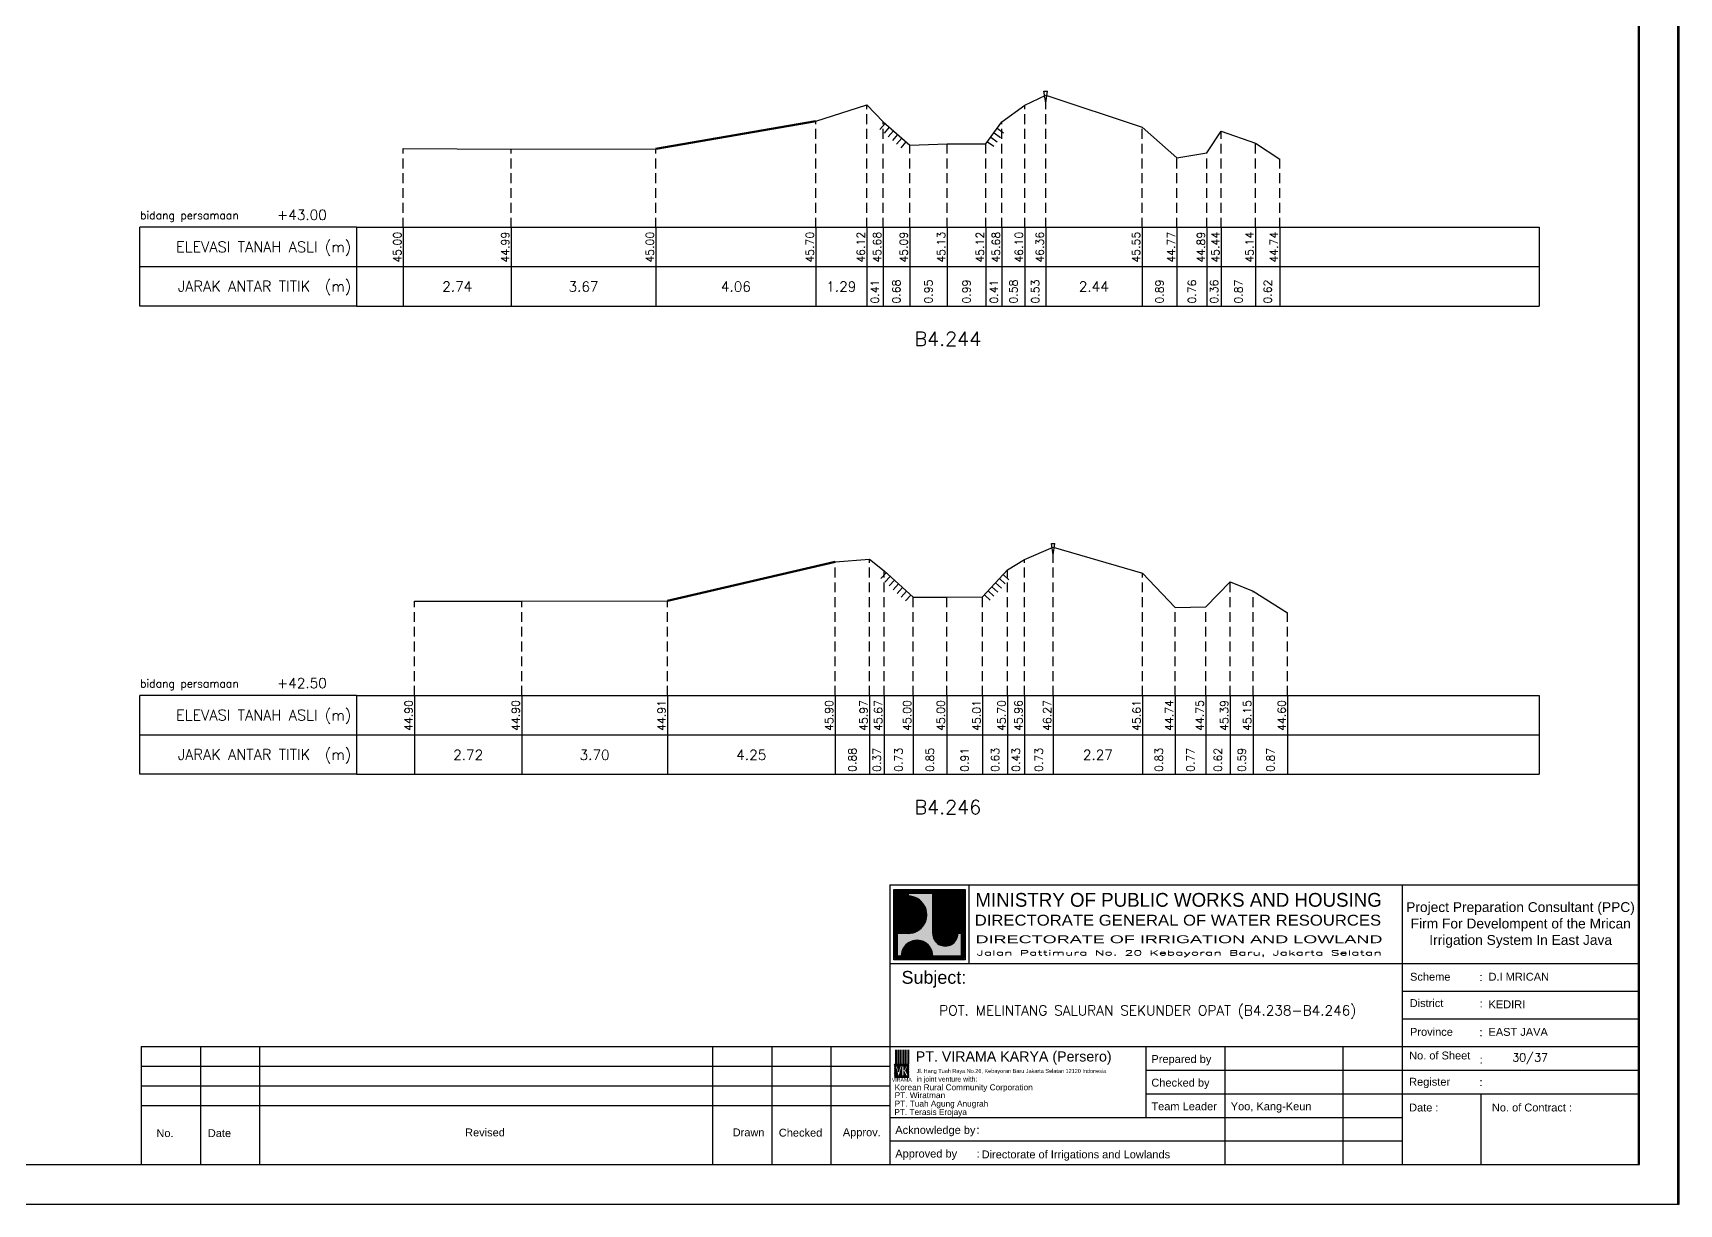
# Model space of a CAD drawing. Header units: inches. Extents: x -11 to 3175, y -842 to -783.
# Drawn here: x 2531.34 to 2573.1, y -842 to -812.3 of the extents above; entities that cross this region are included whole.
import ezdxf
from ezdxf.enums import TextEntityAlignment as Align

# ---------------------------------------------------------------- set-up
doc = ezdxf.new("R2010")
doc.units = ezdxf.units.IN
doc.header["$MEASUREMENT"] = 0
doc.linetypes.add('DASHED2', pattern=[0.375, 0.25, -0.125])
doc.layers.add('KOP', color=7, linetype='Continuous')
doc.layers.add('pelengkap', color=7, linetype='Continuous')
doc.styles.add('ARIAL', font='arial.ttf')
doc.styles.add('battang01', font='arial.ttf')
doc.styles.add('L100', font='simplex.shx', dxfattribs={"height": 0.254})
doc.styles.add('L140', font='simplex.shx', dxfattribs={"height": 0.356})
doc.styles.add('L80', font='simplex.shx', dxfattribs={"height": 0.203})
doc.styles.add('ROMANS-N', font='ROMANS.SHX', dxfattribs={"width": 0.8})
doc.styles.add('SONDU', font='arial.ttf')
doc.styles.get("Standard").update_dxf_attribs({"font": 'simplex.shx'})
doc.styles.add('STYLE1', font='arial.ttf', dxfattribs={"height": 0.2})
pattern_1 = [(45, (0, 0), (-0.08838834764831843, 0.08838834764831845), [])]

# ---------------------------------------------------------------- blocks, each defined once
blk = doc.blocks.new('kop')
at = {"layer": 'KOP'}
h = blk.add_hatch(color=3, dxfattribs=at)
h.paths.add_polyline_path([(609.8653532927285, 69.7965174242664), (591.8076082223538, 69.7965174242664), (591.8076082223538, 51.90947071793616), (609.8653532927285, 51.90947071793616)])
h.paths.add_polyline_path([(592.1020534932645, 52.24844148547069), (592.1020534932645, 69.50460869670152), (609.5341911203627, 69.50460869670152), (609.5341911203627, 52.24844148547069)], flags=16)
edge = h.paths.add_edge_path(flags=0)
edge.add_line((608.873529834174, 52.90910277674104), (601.6712012034158, 52.90910277674104))
edge.add_ellipse((597.6820295724688, 52.91975268540099), major_axis=(2.820780363398898, 2.820780363398898), ratio=0.9999999999999934, start_angle=314.8470375744171, end_angle=495.1529624255826)
edge.add_line((593.6928579415221, 52.90910277674104), (592.7627147794652, 52.90910277674104))
edge.add_line((592.7627147794651, 52.90910277674104), (592.7627147794651, 58.62619728620361))
edge.add_line((592.7627147794651, 58.62619728620368), (595.428986556629, 58.62619728620368))
edge.add_ellipse((595.4289865566291, 63.36824099147847), major_axis=(-3.353131261170752, 3.353131261170752), ratio=0.9999999999999983, start_angle=134.9999999999999, end_angle=314.9999999999999)
edge.add_line((595.4289865566291, 68.11028469675327), (595.4289865566291, 68.84394741944757))
edge.add_line((595.4289865566291, 68.84394741944752), (601.6547436091821, 68.84394741944752))
edge.add_line((601.6547436091821, 68.84394741944752), (601.6547436091821, 58.59413430307072))
edge.add_ellipse((604.8563547331537, 58.62619728605213), major_axis=(2.263994459030571, 2.263994459030571), ratio=0.9999999999991376, start_angle=135.5737774266452, end_angle=315.0000000026869)
edge.add_line((608.0581264027169, 58.62619728620368), (608.873529834174, 58.62619728620368))
edge.add_line((608.873529834174, 58.62619728620368), (608.873529834174, 52.9091027767411))
h = blk.add_hatch(dxfattribs=at)
h.set_pattern_fill('ANSI31', color=21)
h.set_pattern_definition(pattern_1)
h.paths.add_polyline_path([(609.5341911203627, 69.50460869670152), (592.1020534932645, 69.50460869670152), (592.1020534932645, 52.24844148547069), (609.5341911203627, 52.24844148547069)])
edge = h.paths.add_edge_path(flags=16)
edge.add_line((608.0581264038578, 58.62619728331649), (608.873529834174, 58.62619728331649))
edge.add_line((608.873529834174, 58.62619728331649), (608.873529834174, 52.90910277674104))
edge.add_line((608.873529834174, 52.90910277674104), (601.6712012043477, 52.90910277674104))
edge.add_ellipse((597.6820295732255, 52.91975268530538), major_axis=(-2.820780363950464, 2.820780363950464), ratio=0.9999999999999999, start_angle=224.8470375717975, end_angle=405.1529624282025)
edge.add_line((593.6928579421033, 52.90910277674104), (592.7627147794651, 52.90910277674104))
edge.add_line((592.7627147794651, 52.90910277674104), (592.7627147794651, 58.62619728331649))
edge.add_line((592.7627147794651, 58.62619728331649), (595.4289865705781, 58.62619728331649))
edge.add_ellipse((595.4289865571182, 63.3682409894528), major_axis=(-3.353131262124677, 3.353131262124677), ratio=0.9999999999999912, start_angle=134.9999999999997, end_angle=314.9999999999998)
edge.add_line((595.4289865571182, 68.11028469676671), (595.4289865571182, 68.84394741944752))
edge.add_line((595.4289865571182, 68.84394741944752), (601.6547436095548, 68.84394741944752))
edge.add_line((601.6547436095548, 68.84394741944752), (601.6547436095548, 58.5941344047481))
edge.add_ellipse((604.8563547345466, 58.62619728331649), major_axis=(-2.263994459341034, 2.263994459341035), ratio=0.999999999999965, start_angle=45.57377555810933, end_angle=225.000000000001)
h = blk.add_hatch(color=3, dxfattribs=at)
edge = h.paths.add_edge_path()
edge.add_line((601.6547436091821, 68.84394741944752), (595.4289865566291, 68.84394741944752))
edge.add_line((595.4289865566291, 68.84394741944752), (595.4289865566291, 68.11028469675321))
edge.add_ellipse((595.4289865566291, 63.36824099147847), major_axis=(-3.353131261170759, 3.353131261170758), ratio=0.9999999999999979, start_angle=134.9999999999999, end_angle=314.99999999999994, ccw=False)
edge.add_line((595.4289865566291, 58.62619728620368), (592.7627147794652, 58.62619728620368))
edge.add_line((592.7627147794651, 58.62619728620368), (592.7627147794651, 52.9091027767411))
edge.add_line((592.7627147794651, 52.90910277674104), (593.692857941522, 52.90910277674104))
edge.add_ellipse((597.6820295724688, 52.91975268540099), major_axis=(-2.820780363398898, 2.820780363398898), ratio=0.9999999999999934, start_angle=-135.1529624255826, end_angle=45.15296242558293, ccw=False)
edge.add_line((601.6712012034156, 52.90910277674104), (608.8735298341738, 52.90910277674104))
edge.add_line((608.873529834174, 52.90910277674104), (608.873529834174, 58.62619728620361))
edge.add_line((608.873529834174, 58.62619728620368), (608.0581264027169, 58.62619728620368))
edge.add_ellipse((604.856354733136, 58.62619728987087), major_axis=(2.263994459042317, 2.263994459042318), ratio=0.9999999999997576, start_angle=134.426222510409, end_angle=314.999999934367, ccw=False)
edge.add_line((601.6547436091821, 58.65826027636805), (601.6547436091821, 68.8439474194476))
h = blk.add_hatch(dxfattribs=at)
h.set_pattern_fill('ANSI31', color=41)
h.set_pattern_definition(pattern_1)
h.paths.add_polyline_path([(595.5939701222399, 25.44229578518152), (591.9923714647559, 25.44229578518152), (591.9923714647559, 22.12011222587194), (595.5939701222399, 22.12011222587194)])
h.paths.add_polyline_path([(594.8290399212113, 23.80107538915849), (595.486404190889, 22.50553331270966), (594.9518442189607, 22.50553331270966), (594.3704352444638, 23.59173922572727), (594.3704352444638, 22.50553331270966), (593.8526512319377, 22.50553331270966), (593.8526512319377, 24.7253559070662), (593.2416323709347, 22.50553331270966), (592.8436656118323, 22.50553331270966), (592.1206616099082, 25.0450254569166), (592.6728596590955, 25.0450254569166), (593.0257276515837, 23.53939475651638), (593.4088768836065, 25.0450254569166), (594.3704352444638, 25.0450254569166), (594.3704352444638, 23.99209855350495), (594.8904903176194, 25.0450254569166), (595.4627761213299, 25.0450254569166)], flags=16)
at = {"color": 2}
blk.add_lwpolyline([(-49.29008735655361, -9.987386569675465), (790.6905617838997, -9.987386569675465), (790.6905617838997, 583.2926438577114), (-49.29008735655361, 583.2926438577114)], close=True, dxfattribs=at)
at = {"color": 6}
blk.add_lwpolyline([(0.6493091440684111, 0.0004927304488262507), (780.7026824837753, 0.0004927304488262507), (780.7026824837753, 573.3047645575871), (0.6493091440684111, 573.3047645575871)], close=True, dxfattribs=at)
at = {"layer": 'KOP', "color": 5}
for p, q in [((590.8030303217506, 70.96299432783698), (590.8030303217506, 29.98464833497903)), ((590.8030303217506, 70.96299432783698), (780.7026824837753, 70.96299432783698)), ((400.9033781597261, 29.98464833497903), (400.9033781597261, 0.0004927304488262507)), ((400.9033781597261, 29.98464833497903), (590.8030303217506, 29.98464833497903)), ((590.8030303217506, 29.98464833497903), (590.8030303217506, 0.0004927304488262507))]:
    blk.add_line(p, q, dxfattribs=at)
at = {"layer": 'KOP', "color": 3}
for p, q in [((591.8076082223538, 69.7965174242664), (609.8653532927285, 69.7965174242664)), ((591.8076082223538, 51.90947071793616), (591.8076082223538, 69.7965174242664)), ((592.1020534932645, 69.50460869670152), (609.5341911203627, 69.50460869670152)), ((592.1020534932645, 52.24844148547069), (592.1020534932645, 69.50460869670152)), ((595.4289865571182, 68.84394741502373), (595.4289865571182, 68.1102846954029)), ((595.4289865566291, 68.84394741944752), (601.6547436091821, 68.84394741944752)), ((601.6547436095548, 58.59413430414176), (601.6547436095548, 68.84394741502373)), ((609.5341911203627, 69.50460869670152), (609.5341911203627, 52.24844148547069)), ((609.8653532927285, 69.7965174242664), (609.8653532927285, 51.90947071793616)), ((592.7627147794651, 52.90910277674104), (592.7627147794651, 58.62619728620368)), ((595.4289865571182, 58.62619728331649), (592.7627147799426, 58.62619728331649)), ((608.8735298352565, 58.62619728331649), (608.0581264038578, 58.62619728331649)), ((608.873529834174, 58.62619728620368), (608.873529834174, 52.90910277674104)), ((609.8653532927285, 51.90947071793616), (591.8076082223538, 51.90947071793616)), ((609.5341911203627, 52.24844148547069), (592.1020534932645, 52.24844148547069)), ((593.6928579415221, 52.90910277674104), (592.7627147794651, 52.90910277674104)), ((608.873529834174, 52.90910277674104), (601.6712012034156, 52.90910277674104)), ((720.7343712747147, 43.97725428375983), (780.7026824837753, 43.97725428375983)), ((720.7343712747147, 36.98095130936949), (780.7026824837753, 36.98095130936949)), ((415.895455961991, 29.98464833497903), (415.895455961991, 0.0004927304488262507)), ((430.8875337642562, 29.98464833497903), (430.8875337642562, 0.0004927304488262507)), ((545.8267969149554, 29.98464833497903), (545.8267969149554, 0.0004927304488262507)), ((560.8188747172203, 29.98464833497903), (560.8188747172203, 0.0004927304488262507)), ((575.8109525194855, 29.98464833497903), (575.8109525194855, 0.0004927304488262507)), ((655.7687007982327, 29.98464833497903), (655.7687007982327, 11.99415497226093)), ((675.7581378679197, 29.98464833497903), (675.7581378679197, 0.0004927304488262507)), ((705.7422934724498, 29.98464833497903), (705.7422934724498, 0.0004927304488262507)), ((400.9033781597261, 24.98728906755738), (590.8030303217506, 24.98728906755738)), ((655.7687007982327, 23.98781721407303), (720.7343712747147, 23.98781721407303)), ((720.7343712747147, 23.98781721407303), (780.7026824837753, 23.98781721407303)), ((400.9033781597261, 19.98992980013563), (590.8030303217506, 19.98992980013563)), ((655.7687007982327, 17.99098609316704), (720.7343712747147, 17.99098609316704)), ((720.7343712747147, 17.99098609316704), (780.7026824837753, 17.99098609316704)), ((740.7238083444017, 17.99098609316704), (740.7238083444017, 0.0004927304488262507)), ((400.9033781597261, 14.99257053271398), (590.8030303217506, 14.99257053271398)), ((590.8030303217506, 5.997323851354935), (720.7343712747147, 5.997323851354935))]:
    blk.add_line(p, q, dxfattribs=at)
at = {"layer": 'KOP', "color": 4}
for p, q in [((610.7924673914374, 70.96299432783698), (610.7924673914374, 50.97355725815018)), ((720.7343712747147, 70.96299432783698), (720.7343712747147, 0.0004927304488262507)), ((590.8030303217506, 50.97355725815018), (720.7343712747147, 50.97355725815018)), ((720.7343712747147, 50.97355725815018), (780.7026824837753, 50.97355725815018)), ((590.8030303217506, 29.98464833497903), (720.7343712747147, 29.98464833497903)), ((720.7343712747147, 29.98464833497903), (780.7026824837753, 29.98464833497903)), ((590.8030303217506, 11.99415497226093), (720.7343712747147, 11.99415497226093))]:
    blk.add_line(p, q, dxfattribs=at)
at = {"layer": 'KOP', "color": 41}
blk.add_line((595.5939701222399, 22.12011222587194), (591.9923714647559, 22.12011222587194), dxfattribs=at)
for points in [[(591.9923714647559, 25.44229578518152), (595.5939701222399, 25.44229578518152)], [(592.2042302093139, 25.44229578518152), (592.4160889538717, 25.44229578518152)], [(592.6279476984296, 25.44229578518152), (592.8398064429874, 25.44229578518152)], [(593.0516651875452, 25.44229578518152), (593.2635239321031, 25.44229578518152)], [(593.475382676661, 25.44229578518152), (593.6872414212188, 25.44229578518152)], [(593.8991001657766, 25.44229578518152), (594.1109589103345, 25.44229578518152)], [(594.3228176548924, 25.44229578518152), (594.5346763994503, 25.44229578518152)], [(594.7465351440081, 25.44229578518152), (594.958393888566, 25.44229578518152)], [(595.1702526331238, 25.44229578518152), (595.3821113776818, 25.44229578518152)], [(592.1206616099082, 25.0450254569166), (592.6728596590955, 25.0450254569166)], [(592.1206616099082, 25.0450254569166), (592.8436656118323, 22.50553331270964)], [(592.6728596590955, 25.04502545691657), (593.0257276515837, 23.53939475651638), (593.4088768836065, 25.04502545691663)], [(592.8436656118323, 22.50553331270966), (593.2416323709347, 22.50553331270966)], [(593.2416323709347, 22.50553331270964), (593.8526512319377, 24.7253559070662)], [(593.4088768836065, 25.0450254569166), (594.3704352444638, 25.0450254569166)], [(593.8526512319377, 22.50553331270966), (593.8526512319377, 24.7253559070662)], [(593.8526512319377, 22.50553331270966), (594.3704352444638, 22.50553331270966)], [(594.3704352444638, 25.0450254569166), (594.3704352444638, 23.99209855350495)], [(594.3704352444638, 23.99209855350495), (594.8904903176194, 25.04502545691664)], [(594.9518442189607, 22.50553331270961), (594.3704352444638, 23.59173922572727)], [(594.3704352444638, 23.59173922572727), (594.3704352444638, 22.50553331270966)], [(594.8290399212113, 23.80107538915849), (595.4627761213299, 25.04502545691658)], [(594.8290399212113, 23.80107538915849), (595.486404190889, 22.50553331270966)], [(594.8904903176194, 25.0450254569166), (595.4627761213299, 25.0450254569166)], [(594.9518442189607, 22.50553331270966), (595.486404190889, 22.50553331270966)]]:
    blk.add_lwpolyline(points, dxfattribs=at)
at = {"layer": 'KOP', "color": 42}
for points in [[(592.1962927759001, 29.11418325926331), (592.1962927759001, 25.44229578518152)], [(592.5354066955362, 29.11418325926331), (592.5354066955362, 25.44229578518152)], [(592.9591241846518, 29.11418325926331), (592.9591241846518, 25.44229578518152)], [(593.3828416737675, 29.11418325926331), (593.3828416737675, 25.44229578518152)], [(593.8065591628832, 29.11418325926331), (593.8065591628832, 25.44229578518152)], [(594.2302766519989, 29.11418325926331), (594.2302766519989, 25.44229578518152)], [(594.6539941411147, 29.11418325926331), (594.6539941411147, 25.44229578518152)], [(595.0777116302304, 29.11418325926331), (595.0777116302304, 25.44229578518152)], [(595.5014291193462, 29.11418325926331), (595.5014291193462, 25.44229578518152)]]:
    blk.add_lwpolyline(points, dxfattribs=at)
at = {"layer": 'KOP', "color": 3}
for centre, major_axis, ratio, start_param, end_param in [((595.4289865571182, 63.3682409894528), (-3.353131262124677, 3.353131262124677), 0.9999999999999912, 2.35619449019234, 5.497787143782134), ((604.8563547345466, 58.62619728331649), (-2.263994459341034, 2.263994459341035), 0.9999999999999651, 0.7853981633974656, 3.926990816987259), ((597.6820295732255, 52.91975268530538), (-2.820780363950464, 2.820780363950464), 0.9999999999999998, 3.924321118983262, 7.071253168581014)]:
    blk.add_ellipse(centre, major_axis=major_axis, ratio=ratio, start_param=start_param, end_param=end_param, dxfattribs=at)
at = {"layer": 'KOP', "color": 5, "style": 'SONDU'}
for s, height, width, p, p2 in [('MINISTRY OF PUBLIC WORKS AND HOUSING', 3.49815148719519, 0.9710490151369037, (612.4932982688147, 65.39724920043633), (715.583635835389, 65.39724920043633)), ('DIRECTORATE GENERAL OF WATER RESOURCES', 2.748547597081934, 1.100714376561997, (612.3259886324004, 60.61804978528377), (715.4154333181652, 60.61804978528377)), ('DIRECTORATE OF IRRIGATION AND LOWLAND', 1.99894370696868, 1.63875262601232, (612.5247331509995, 56.15346481889102), (715.7518429621628, 56.15346481889102))]:
    blk.add_text(s, height=height, dxfattribs=dict(at, width=width)).set_placement(p, p2, align=Align.FIT)
at = {"layer": 'KOP', "color": 3, "style": 'ROMANS-N', "width": 1.832260783358812}
blk.add_text('Jalan Pattimura No. 20 Kebayoran Baru, Jakarta Selatan', height=1.249339816855425, dxfattribs=at).set_placement((612.7914110984061, 53.0739527913797), (715.583635835389, 53.0739527913797), align=Align.FIT)
at = {"layer": 'KOP', "color": 5, "style": 'ARIAL'}
blk.add_text('Subject:', height=3.252150442789123, dxfattribs=at).set_placement((593.7538629287924, 45.86653647040268))
at = {"layer": 'KOP', "color": 3}
for s, height, style, p in [('Scheme', 1.99894370696868, 'battang01', (722.7467307064071, 46.65722556886666)), (':', 1.99894370696868, 'battang01', (740.368327375754, 46.56012324452533)), ('D.I MRICAN', 1.99894370696868, 'battang01', (742.6585068305885, 46.65722556886666)), ('District', 1.99894370696868, 'battang01', (722.6754973804648, 39.96707763894264)), (':', 1.99894370696868, 'battang01', (740.382074427338, 39.86997531646293)), ('KEDIRI', 1.99894370696868, 'battang01', (742.6585068305885, 39.66092259447632)), ('Province', 1.99894370696868, 'battang01', (722.7467307064071, 32.66461962008597)), (':', 1.99894370696868, 'battang01', (740.368327375754, 32.56751729574452)), ('EAST JAVA', 1.99894370696868, 'battang01', (742.6585068305885, 32.66461962008597)), ('Prepared by', 1.99894370696868, 'battang01', (657.1430811109453, 25.78808395849862)), ('No. of Sheet ', 1.99894370696868, 'battang01', (722.520620818671, 26.67669459981798)), (':', 1.99894370696868, 'battang01', (740.3764858407951, 25.61838168175072)), ('in joint venture with:', 1.249339816855425, 'SONDU', (597.5578460284455, 21.07202452231022)), ('Checked by', 1.99894370696868, 'battang01', (657.1430811109453, 19.79125283759251)), ('Register', 1.99894370696868, 'battang01', (722.520620818671, 20.01807698302375)), (':', 1.99894370696868, 'battang01', (740.3598310849088, 19.92097465868241)), ('Team Leader', 1.99894370696868, 'battang01', (657.1430811109453, 13.79442171668651)), ('Yoo, Kang-Keun', 1.99894370696868, 'battang01', (677.261691985017, 13.79442171668651)), ('Date :', 1.99894370696868, 'battang01', (722.520620818671, 13.48542904786333)), ('No. of Contract :', 1.99894370696868, 'battang01', (743.5203251274443, 13.48542904786333)), ('No.', 2, 'STYLE1', (404.7326663119579, 6.989602865739329)), ('Date', 2, 'STYLE1', (417.7761580577991, 6.989602865739329)), ('Revised', 2, 'STYLE1', (483.0371936477145, 7.169341252978228)), ('Drawn', 2, 'STYLE1', (550.9231662973559, 7.182965166626985)), ('Checked', 2, 'STYLE1', (562.6224972631348, 7.108401592637279)), ('Approv.', 2, 'STYLE1', (578.86250988613, 7.205550314016108)), ('Acknowledge by', 1.99894370696868, 'battang01', (592.1774106344633, 7.797590595780406)), (':', 1.99894370696868, 'battang01', (612.7647815001492, 7.813086169812294)), ('Approved by', 1.99894370696868, 'battang01', (592.1774106344633, 1.800759474874411)), (':', 1.99894370696868, 'battang01', (612.8062382028575, 1.771932832116903)), ('Directorate of Irrigations and Lowlands', 1.99894370696868, 'battang01', (614.0846811434608, 1.594699671224788))]:
    blk.add_text(s, height=height, dxfattribs=dict(at, style=style)).set_placement(p)
at = {"layer": 'KOP', "color": 6, "style": 'SONDU'}
blk.add_text('PT. VIRAMA KARYA (Persero)', height=2.580944750812598, dxfattribs=at).set_placement((597.3630730504415, 26.14584984606049))
at = {"layer": 'KOP', "color": 42, "style": 'SONDU'}
blk.add_text('VIRAMA', height=0.9417941134961573, dxfattribs=at).set_placement((591.2959839900191, 21.03873930941651))
at = {"layer": 'KOP', "color": 4, "style": 'SONDU'}
for s, p in [('Korean Rural Community Corporation', (592.0172325651579, 18.85809622764893)), ('PT. Wiratman', (592.0172325651579, 16.86431729777243)), ('PT. Terasis Erojaya', (591.9444979581187, 12.58833032325808)), ('PT. Tuah Agung Anugrah', (591.9984246368545, 14.73155498450907))]:
    blk.add_text(s, height=1.49920778022651, dxfattribs=at).set_placement(p)
at = {"layer": 'KOP', "color": 3, "insert": (719.8583502723425, 60.76950394133539), "char_height": 2.49867963371085, "width": 61.43936713392102, "attachment_point": 4, "style": 'SONDU'}
blk.add_mtext('\\pi1.9124;Project Preparation Consultant (PPC)\\P\\pi3.0493;Firm For Develompent of the Mrican \\P\\pi7.7731;Irrigation System In East Java', dxfattribs=at)
at = {"layer": 'KOP', "color": 2, "insert": (597.5716775050441, 24.25098294227902), "char_height": 0.9994718534843399, "width": 48.71807324837515, "attachment_point": 1, "style": 'SONDU'}
blk.add_mtext('Jl. Hang Tuah Raya No.26, Kebayoran Baru Jakarta Selatan 12120 Indonesia', dxfattribs=at)
blk = doc.blocks.new('c100')
at = {"color": 2}
blk.add_lwpolyline([(-5, -1), (79.10000000000002, -1), (79.10000000000002, 58.4), (-5, 58.4)], close=True, dxfattribs=at)
at = {"color": 6}
blk.add_lwpolyline([(0, 0), (78.10000000000002, 0), (78.10000000000002, 57.4), (3.516176065587739e-15, 57.4)], close=True, dxfattribs=at)
blk = doc.blocks.new('das2')
at = {"color": 5, "linetype": 'Continuous'}
for q in [(0, 1), (17.75, 0.9999999999999973)]:
    blk.add_line((2.75, 1), q, dxfattribs=at)
at = {"color": 3, "linetype": 'Continuous'}
for p, q in [((2.75, 1), (2.75, 0)), ((17.75, 0.9999999999999973), (17.75, -2.664535259100376e-15)), ((0, 0.5000000000000004), (17.75, 0.4999999999999973)), ((2.75, 0), (0, 0)), ((2.75, 0), (17.75, -2.664535259100376e-15))]:
    blk.add_line(p, q, dxfattribs=at)
blk.add_lwpolyline([(0, 0), (0, 1)], dxfattribs=at)
blk.add_text('bidang persamaan', height=0.1, dxfattribs=at).set_placement((0.005000000000000004, 1.100000000000001))
at = {"color": 5, "linetype": 'Continuous'}
for s, p in [('ELEVASI TANAH ASLI (m)', (2.683279515513197, 0.6825000000000001)), ('JARAK ANTAR TITIK  (m)', (2.683279515513197, 0.1825000000000001))]:
    blk.add_text(s, height=0.135, dxfattribs=at).set_placement(p, align=Align.RIGHT)
blk = doc.blocks.new('gbrpatok')
at = {"color": 2, "linetype": 'Continuous'}
for p, q in [((-0.0004517254713327645, 0.0009574234873781506), (0.0004517254713327645, 0.0009574234873781506)), ((0, -0.001962284437723838), (-0.0004517254713327645, 0.0009574234873781506)), ((0, -0.001962284437723838), (0.0004517254713327645, 0.0009574234873781506))]:
    blk.add_line(p, q, dxfattribs=at)

msp = doc.modelspace()

# ---------------------------------------------------------------- linework, layer by layer
at = {"color": 2, "linetype": 'Continuous', "lineweight": -3}
for p, q in [((2556.504874600716, -814.1343215320908), (2557.032686119715, -813.8753215320908)), ((2557.032686119715, -813.8753215320908), (2559.475846777716, -814.6863215320908)), ((2551.202377380715, -814.5383215320908), (2552.492115560715, -814.1193215320908)), ((2552.492115560715, -814.1193215320908), (2552.906729260716, -814.5523215320908)), ((2555.923505791715, -814.5523215320908), (2556.504874600716, -814.1343215320908)), ((2547.144125860716, -815.2393215320908), (2551.202377380715, -814.5383215320908)), ((2552.906729260716, -814.5523215320908), (2553.582091967715, -815.1443215320908)), ((2555.517128136716, -815.1143215320908), (2555.923505791715, -814.5523215320908)), ((2559.475846777716, -814.6863215320908), (2560.363320443716, -815.4693215320908)), ((2553.582091967715, -815.1443215320908), (2554.531180572716, -815.1103215320908)), ((2554.531180572716, -815.1103215320908), (2555.517128136716, -815.1143215320908)), ((2561.123304654715, -815.3423215320908), (2561.488085652716, -814.7913215320908)), ((2561.488085652716, -814.7913215320908), (2562.355643380715, -815.0973215320907)), ((2562.355643380715, -815.0973215320907), (2562.971438934715, -815.4983215320908)), ((2540.736909089715, -815.2323215320907), (2543.473112929716, -815.2483215320908)), ((2543.473112929716, -815.2483215320908), (2547.144125860716, -815.2393215320908)), ((2560.363320443716, -815.4693215320908), (2561.123304654715, -815.3423215320908)), ((2556.491888228901, -825.6544339555819), (2557.222381212901, -825.340433955582)), ((2557.222381212901, -825.340433955582), (2559.491383196902, -825.9994339555819)), ((2547.438980525902, -826.7014339555819), (2551.689422330901, -825.715433955582)), ((2551.689422330901, -825.715433955582), (2552.565884675902, -825.6434339555819)), ((2552.565884675902, -825.6434339555819), (2552.933933008901, -825.9424339555819)), ((2552.933933008901, -825.9424339555819), (2553.667625243902, -826.608433955582)), ((2555.431594793901, -826.604433955582), (2556.064558255901, -825.912433955582)), ((2556.064558255901, -825.912433955582), (2556.491888228901, -825.6544339555819)), ((2559.491383196902, -825.9994339555819), (2560.319028593901, -826.8744339555819)), ((2561.091151043901, -826.8564339555819), (2561.712680200902, -826.2214339555819)), ((2561.712680200902, -826.2214339555819), (2562.298837653902, -826.4574339555819)), ((2541.024002252901, -826.710433955582), (2543.739680892902, -826.7124339555819)), ((2543.739680892902, -826.7124339555819), (2547.438980525902, -826.7014339555819)), ((2553.667625243902, -826.608433955582), (2554.522538254902, -826.6114339555819)), ((2554.522538254902, -826.6114339555819), (2555.431594793901, -826.604433955582)), ((2562.298837653902, -826.4574339555819), (2563.170538069901, -827.0094339555819)), ((2560.319028593901, -826.8744339555819), (2561.091151043901, -826.8564339555819))]:
    msp.add_line(p, q, dxfattribs=at)
at = {"color": 1, "linetype": 'DASHED2', "lineweight": -3}
for p, q in [((2557.032686119715, -817.2353215320908), (2557.032686119715, -813.8753215320908)), ((2552.492115560715, -817.2353215320908), (2552.492115560715, -814.1193215320908)), ((2556.504874600716, -817.2353215320908), (2556.504874600716, -814.1343215320908)), ((2551.202377380715, -817.2353215320908), (2551.202377380715, -814.5383215320908)), ((2552.906729260716, -817.2353215320908), (2552.906729260716, -814.5523215320908)), ((2555.923505791715, -817.2353215320908), (2555.923505791715, -814.5523215320908)), ((2559.475846777716, -817.2353215320908), (2559.475846777716, -814.6863215320908)), ((2554.531180572716, -817.2353215320908), (2554.531180572716, -815.1103215320908)), ((2555.517128136716, -817.2353215320908), (2555.517128136716, -815.1143215320908)), ((2561.488085652716, -817.2353215320908), (2561.488085652716, -814.7913215320908)), ((2562.355643380715, -817.2353215320908), (2562.355643380715, -815.0973215320907)), ((2540.736909089715, -817.2353215320908), (2540.736909089715, -815.2323215320907)), ((2543.473112929716, -817.2353215320908), (2543.473112929716, -815.2483215320908)), ((2547.144125860716, -817.2353215320908), (2547.144125860716, -815.2393215320908)), ((2553.582091967715, -817.2353215320908), (2553.582091967715, -815.1443215320908)), ((2560.363320443716, -817.2353215320908), (2560.363320443716, -815.4693215320908)), ((2561.123304654715, -817.2353215320908), (2561.123304654715, -815.3423215320908)), ((2562.971438934715, -817.2353215320908), (2562.971438934715, -815.4983215320908)), ((2557.222381212901, -829.1104339555819), (2557.222381212901, -825.340433955582)), ((2551.689422330901, -829.1104339555819), (2551.689422330901, -825.715433955582)), ((2552.565884675902, -829.1104339555819), (2552.565884675902, -825.6434339555819)), ((2552.933933008901, -829.1104339555819), (2552.933933008901, -825.9424339555819)), ((2556.064558255901, -829.1104339555819), (2556.064558255901, -825.912433955582)), ((2556.491888228901, -829.1104339555819), (2556.491888228901, -825.6544339555819)), ((2559.491383196902, -829.1104339555819), (2559.491383196902, -825.9994339555819)), ((2561.712680200902, -829.1104339555819), (2561.712680200902, -826.2214339555819)), ((2541.024002252901, -829.1104339555819), (2541.024002252901, -826.710433955582)), ((2543.739680892902, -829.1104339555819), (2543.739680892902, -826.7124339555819)), ((2547.438980525902, -829.1104339555819), (2547.438980525902, -826.7014339555819)), ((2553.667625243902, -829.1104339555819), (2553.667625243902, -826.608433955582)), ((2554.522538254902, -829.1104339555819), (2554.522538254902, -826.6114339555819)), ((2555.431594793901, -829.1104339555819), (2555.431594793901, -826.604433955582)), ((2562.298837653902, -829.1104339555819), (2562.298837653902, -826.4574339555819)), ((2560.319028593901, -829.1104339555819), (2560.319028593901, -826.8744339555819)), ((2561.091151043901, -829.1104339555819), (2561.091151043901, -826.8564339555819)), ((2563.170538069901, -829.1104339555819), (2563.170538069901, -827.0094339555819))]:
    msp.add_line(p, q, dxfattribs=at)
at = {"color": 1, "linetype": 'Continuous', "lineweight": -3}
for p, q in [((2540.736909089715, -817.2353215320908), (2540.736909089715, -819.2353215320908)), ((2543.473112929716, -817.2353215320908), (2543.473112929716, -819.2353215320908)), ((2547.144125860716, -817.2353215320908), (2547.144125860716, -819.2353215320908)), ((2551.202377380715, -817.2353215320908), (2551.202377380715, -819.2353215320908)), ((2552.492115560715, -817.2353215320908), (2552.492115560715, -819.2353215320908)), ((2552.906729260716, -817.2353215320908), (2552.906729260716, -819.2353215320908)), ((2553.582091967715, -817.2353215320908), (2553.582091967715, -819.2353215320908)), ((2554.531180572716, -817.2353215320908), (2554.531180572716, -819.2353215320908)), ((2555.517128136716, -817.2353215320908), (2555.517128136716, -819.2353215320908)), ((2555.923505791715, -817.2353215320908), (2555.923505791715, -819.2353215320908)), ((2556.504874600716, -817.2353215320908), (2556.504874600716, -819.2353215320908)), ((2557.032686119715, -817.2353215320908), (2557.032686119715, -819.2353215320908)), ((2559.475846777716, -817.2353215320908), (2559.475846777716, -819.2353215320908)), ((2560.363320443716, -817.2353215320908), (2560.363320443716, -819.2353215320908)), ((2561.123304654715, -817.2353215320908), (2561.123304654715, -819.2353215320908)), ((2561.488085652716, -817.2353215320908), (2561.488085652716, -819.2353215320908)), ((2562.355643380715, -817.2353215320908), (2562.355643380715, -819.2353215320908)), ((2562.971438934715, -817.2353215320908), (2562.971438934715, -819.2353215320908)), ((2541.024002252901, -829.1104339555819), (2541.024002252901, -831.1104339555819)), ((2543.739680892902, -829.1104339555819), (2543.739680892902, -831.1104339555819)), ((2547.438980525902, -829.1104339555819), (2547.438980525902, -831.1104339555819)), ((2551.689422330901, -829.1104339555819), (2551.689422330901, -831.1104339555819)), ((2552.565884675902, -829.1104339555819), (2552.565884675902, -831.1104339555819)), ((2552.933933008901, -829.1104339555819), (2552.933933008901, -831.1104339555819)), ((2553.667625243902, -829.1104339555819), (2553.667625243902, -831.1104339555819)), ((2554.522538254902, -829.1104339555819), (2554.522538254902, -831.1104339555819)), ((2555.431594793901, -829.1104339555819), (2555.431594793901, -831.1104339555819)), ((2556.064558255901, -829.1104339555819), (2556.064558255901, -831.1104339555819)), ((2556.491888228901, -829.1104339555819), (2556.491888228901, -831.1104339555819)), ((2557.222381212901, -829.1104339555819), (2557.222381212901, -831.1104339555819)), ((2559.491383196902, -829.1104339555819), (2559.491383196902, -831.1104339555819)), ((2560.319028593901, -829.1104339555819), (2560.319028593901, -831.1104339555819)), ((2561.091151043901, -829.1104339555819), (2561.091151043901, -831.1104339555819)), ((2561.712680200902, -829.1104339555819), (2561.712680200902, -831.1104339555819)), ((2562.298837653902, -829.1104339555819), (2562.298837653902, -831.1104339555819)), ((2563.170538069901, -829.1104339555819), (2563.170538069901, -831.1104339555819))]:
    msp.add_line(p, q, dxfattribs=at)
at = {"layer": 'pelengkap', "color": 8, "linetype": 'Continuous', "lineweight": 60}
for p, q in [((2547.144125860716, -815.2393215320908), (2551.202377380715, -814.5383215320908)), ((2547.438980525902, -826.7014339555819), (2551.689422330901, -825.715433955582))]:
    msp.add_line(p, q, dxfattribs=at)
at = {"layer": 'pelengkap', "color": 1, "linetype": 'Continuous', "lineweight": -3}
for p, q in [((2552.959368756164, -814.5984635251007), (2552.827534490422, -814.7488620835251)), ((2553.064647747061, -814.6907475111204), (2552.932813481319, -814.8411460695448)), ((2555.804245410488, -814.7172526827694), (2555.966314328578, -814.8344434067584)), ((2553.169926737959, -814.7830314971402), (2553.038092472216, -814.9334300555646)), ((2553.275205728856, -814.87531548316), (2553.143371463113, -815.0257140415844)), ((2553.380484719753, -814.9675994691797), (2553.248650454011, -815.1179980276041)), ((2553.48576371065, -815.0598834551995), (2553.353929444908, -815.2102820136239)), ((2555.558144890112, -815.0575974107592), (2555.720213808202, -815.1747881347482)), ((2555.640178396904, -814.9441491680959), (2555.802247314994, -815.0613398920849)), ((2555.722211903696, -814.8307009254327), (2555.884280821786, -814.9478916494216)), ((2552.985763713592, -825.9894826330479), (2552.851338920832, -826.1375703607348)), ((2553.089425122973, -826.08357998798), (2552.955000330213, -826.2316677156668)), ((2553.193086532354, -826.177677342912), (2553.058661739594, -826.3257650705989)), ((2553.296747941735, -826.2717746978441), (2553.162323148975, -826.4198624255309)), ((2553.400409351116, -826.3658720527761), (2553.265984558356, -826.513959780463)), ((2555.667820468713, -826.346175498683), (2555.815396729799, -826.4811615985753)), ((2555.762310738638, -826.2428721159234), (2555.909886999723, -826.3778582158158)), ((2555.856801008563, -826.1395687331639), (2556.004377269648, -826.2745548330562)), ((2555.951291278488, -826.0362653504043), (2556.098867539573, -826.1712514502966)), ((2553.504070760497, -826.4599694077082), (2553.369645967737, -826.608057135395)), ((2553.607732169878, -826.5540667626402), (2553.473307377118, -826.7021544903271)), ((2555.478839928864, -826.5527822642022), (2555.626416189949, -826.6877683640945)), ((2555.573330198788, -826.4494788814426), (2555.720906459874, -826.5844649813349))]:
    msp.add_line(p, q, dxfattribs=at)

# ---------------------------------------------------------------- block references
at = {"color": 2, "linetype": 'Continuous', "lineweight": -3}
msp.add_blockref('c100', (2494, -841), dxfattribs=at)
for name, p, xscale, yscale, zscale in [('kop', (2494, -841), 0.1, 0.1, 0.1), ('das2', (2534.05, -819.225), 2, 2, 2), ('das2', (2534.05, -831.1), 2, 2, 2)]:
    msp.add_blockref(name, p, dxfattribs=dict(at, xscale=xscale, yscale=yscale, zscale=zscale))
at = {"color": 1, "linetype": 'Continuous', "lineweight": -3, "xscale": 100, "yscale": 100, "zscale": 100}
for p in [(2557.032686119715, -813.8753215320908), (2557.222381212901, -825.340433955582)]:
    msp.add_blockref('gbrpatok', p, dxfattribs=at)

# ---------------------------------------------------------------- texts
at = {"color": 3, "linetype": 'Continuous', "lineweight": -3, "style": 'L100'}
for s, p in [('+43.00', (2538.165866561296, -817.0404026700543)), ('2.74', (2542.105011009716, -818.8603215320908)), ('3.67', (2545.308619395216, -818.8603215320908)), ('4.06', (2549.173251620716, -818.8603215320908)), ('1.29', (2551.847246470716, -818.8603215320908)), ('2.44', (2558.254266448715, -818.8603215320908)), ('+42.50', (2538.165866561296, -828.9154026700543)), ('2.72', (2542.381841572902, -830.7354339555819)), ('3.70', (2545.589330709402, -830.7354339555819)), ('4.25', (2549.564201428401, -830.7354339555819)), ('2.27', (2558.356882204901, -830.7354339555819))]:
    msp.add_text(s, height=0.254, dxfattribs=at).set_placement(p, align=Align.CENTER)
at = {"color": 3, "linetype": 'Continuous', "lineweight": -3, "style": 'L80'}
for s, p in [('45.00', (2540.686714608309, -817.7352918615866)), ('44.99', (2543.422918448309, -817.7352918615866)), ('45.00', (2547.093931379309, -817.7352918615866)), ('45.70', (2551.152182899309, -817.7352918615866)), ('46.12', (2552.441921079309, -817.7352918615866)), ('45.68', (2552.856534779309, -817.7352918615866)), ('45.09', (2553.531897486309, -817.7352918615866)), ('45.13', (2554.480986091309, -817.7352918615866)), ('45.12', (2555.466933655309, -817.7352918615866)), ('45.68', (2555.873311310309, -817.7352918615866)), ('46.10', (2556.454680119309, -817.7352918615866)), ('46.36', (2556.982491638309, -817.7352918615866)), ('45.55', (2559.425652296309, -817.7352918615866)), ('44.77', (2560.313125962309, -817.7352918615866)), ('44.89', (2561.073110173309, -817.7352918615866)), ('45.44', (2561.437891171309, -817.7352918615866)), ('45.14', (2562.305448899309, -817.7352918615866)), ('44.74', (2562.921244453309, -817.7352918615866)), ('44.90', (2540.973807771495, -829.6104042850777)), ('44.90', (2543.689486411495, -829.6104042850777)), ('44.91', (2547.388786044495, -829.6104042850777)), ('45.90', (2551.639227849495, -829.6104042850777)), ('45.97', (2552.515690194495, -829.6104042850777)), ('45.67', (2552.883738527495, -829.6104042850777)), ('45.00', (2553.617430762495, -829.6104042850777)), ('45.00', (2554.472343773495, -829.6104042850777)), ('45.01', (2555.381400312495, -829.6104042850777)), ('45.70', (2556.014363774495, -829.6104042850777)), ('45.96', (2556.441693747495, -829.6104042850777)), ('46.27', (2557.172186731495, -829.6104042850777)), ('45.61', (2559.441188715495, -829.6104042850777)), ('44.74', (2560.268834112495, -829.6104042850777)), ('44.75', (2561.040956562495, -829.6104042850777)), ('45.39', (2561.662485719495, -829.6104042850777)), ('45.15', (2562.248643172495, -829.6104042850777)), ('44.60', (2563.120343588495, -829.6104042850777))]:
    msp.add_text(s, height=0.203, rotation=90, dxfattribs=at).set_placement(p, align=Align.CENTER)
for s, p in [('0.41', (2552.699422410716, -818.8603215320908)), ('0.68', (2553.244410614216, -818.8603215320908)), ('0.95', (2554.056636270216, -818.8603215320908)), ('0.99', (2555.024154354715, -818.8603215320908)), ('0.41', (2555.720316964215, -818.8603215320908)), ('0.58', (2556.214190196215, -818.8603215320908)), ('0.53', (2556.768780360216, -818.8603215320908)), ('0.89', (2559.919583610716, -818.8603215320908)), ('0.76', (2560.743312549215, -818.8603215320908)), ('0.36', (2561.305695153716, -818.8603215320908)), ('0.87', (2561.921864516716, -818.8603215320908)), ('0.62', (2562.663541157715, -818.8603215320908)), ('0.88', (2552.127653503401, -830.7354339555819)), ('0.37', (2552.749908842402, -830.7354339555819)), ('0.73', (2553.300779126402, -830.7354339555819)), ('0.85', (2554.095081749401, -830.7354339555819)), ('0.91', (2554.977066524401, -830.7354339555819)), ('0.63', (2555.748076524901, -830.7354339555819)), ('0.43', (2556.278223242402, -830.7354339555819)), ('0.73', (2556.857134720901, -830.7354339555819)), ('0.83', (2559.905205895401, -830.7354339555819)), ('0.77', (2560.705089818901, -830.7354339555819)), ('0.62', (2561.401915622401, -830.7354339555819)), ('0.59', (2562.005758927402, -830.7354339555819)), ('0.87', (2562.734687861901, -830.7354339555819))]:
    msp.add_text(s, height=0.203, rotation=90, dxfattribs=at).set_placement(p, align=Align.MIDDLE_CENTER)
at = {"color": 4, "linetype": 'Continuous', "lineweight": -3, "style": 'L140'}
for s, p in [('B4.244', (2554.550123084671, -820.2373845434007)), ('B4.246', (2554.550123084671, -832.1123845434007))]:
    msp.add_text(s, height=0.356, dxfattribs=at).set_placement(p, align=Align.CENTER)
at = {"color": 4, "linetype": 'Continuous', "lineweight": -3}
for s, height, style, p in [('POT. MELINTANG SALURAN SEKUNDER OPAT (B4.238-B4.246)', 0.254, 'L100', (2559.621, -837.09)), ('30/', 0.203, 'L80', (2569.14, -838.282)), ('37', 0.203, 'L80', (2569.6, -838.282))]:
    msp.add_text(s, height=height, dxfattribs=dict(at, style=style)).set_placement(p, align=Align.MIDDLE_CENTER)

doc.saveas('drawing.dxf')
